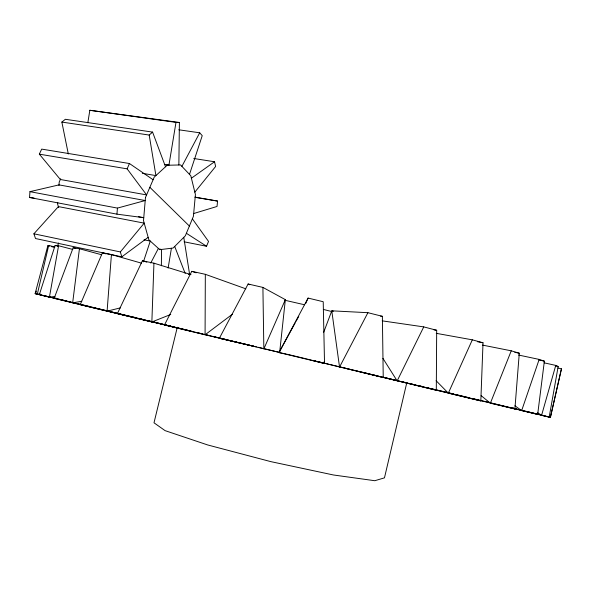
<?xml version="1.0" encoding="UTF-8"?>
<svg xmlns="http://www.w3.org/2000/svg" width="591" height="591" viewBox="0 0 591 591"><rect width="100%" height="100%" fill="white"/><g stroke="black" fill="none" stroke-linecap="round" stroke-linejoin="round"><path stroke-width="0.89" d="M232.337 314.272L205.077 334.794L164.468 325.013L191.78 271.321L205.328 274.313L205.077 334.794L253.502 346.171L250.407 345.425M382.185 320.854L423.747 326.897L436.683 330.28L436.298 390.267L329.298 364.374M161.38 265.765L161.52 249.454L159.725 249.084M178.859 164.978L179.398 122.477L89.832 110.281L87.83 122.78M151.857 321.977L153.941 263.187L142.401 260.779L117.365 313.651L151.857 321.977L170.74 314.471M436.099 380.707L448.325 393.141L480.823 400.905L483.024 342.78L472.32 339.832L436.261 333.331M138.338 216.661L143.761 217.687L116.944 214.156L29.55 197.468L29.942 191.661L59.004 184.887L145.216 200.534L117.432 208.098L29.942 191.661M57.748 202.425L57.623 204.198L58.716 207.559M58.96 185.567L59.211 182.021L60.681 178.77M120.527 307.837L107.089 311.169L80.228 304.675L102.398 252.852L111.426 254.573L107.089 311.169L235.055 341.731M481.118 395.638L490.375 403.18L514.894 409.016L519.282 353.204L511.245 350.818L482.389 345.07M116.944 214.156L117.432 208.098M195 197.121L217.554 201.08L217.037 206.466L193.671 213.536M279.654 352.458L285.35 299.652L262.906 287.411L248.109 283.99L219.379 338.237L279.654 352.458L258.149 347.301M81.743 301.277L72.656 302.836L54.165 298.344L73.166 247.74L79.43 248.752L72.656 302.836L192.636 331.499M518.499 355.028L539.169 359.409L544.37 361.16L537.662 414.409L521.661 410.619L514.938 405.788M179.398 122.477L175.985 122.381L168.915 165.221L164.364 164.483M168.132 268.048L171.42 248.242M544.06 362.815L555.754 365.408L558.163 366.501L549.194 417.098L541.585 415.333L537.751 412.754M58.583 245.753L55.111 245.428L39.324 294.702L49.415 297.184L58.583 245.753L72.848 249.461M557.867 367.994L561.45 368.821L550.398 417.372L383.478 377.339M48.691 245.42L47.841 245.723L35.128 293.616L37.314 294.2L48.691 245.42L54.926 246.986M406.8 382.673L384.468 477.853L374.79 480.719L333.427 474.979L270.811 461.63L207.692 444.957L165.088 430.64L154 422.801L177.3 327.274M541.585 415.333L555.754 365.408M36.376 291.104L35.623 293.72L38.112 294.288M189.504 174.397L202.233 135.664L199.714 132.798L178.792 129.791M143.391 261.872L150.277 241.069L144.005 239.813M521.661 410.619L539.169 359.409M57.445 246.432L58.627 242.975M561.45 368.821L550.398 417.372L548.862 416.367M323.72 332.231L331.78 310.829L367.905 312.691L382.377 316.318L383.234 377.568L313.075 360.48L315.52 361.071M490.375 403.18L511.245 350.818M184.082 241.8L206.547 246.255L208.527 241.424L192.37 218.833M129.459 163.53L41.68 149.102L39.346 154.162L60.348 179.501L146.605 194.904L127.139 168.849L129.459 163.53L153.099 179.753M285.35 299.652L263.845 348.926L262.906 287.411M305.665 303.589L308.096 298.078L323.218 301.72L324.533 363.495L278.989 352.561L308.096 298.078M448.325 393.141L472.32 339.832M423.747 326.897L397.159 380.9L382.916 358.36M367.905 312.691L339.544 367.092L331.78 310.829L333.398 311.228M150.727 263.047L158.388 248.412M181.895 166.352L199.714 132.798M295.227 322.849L278.989 352.561L286.34 354.068M296.106 321.238L298.736 316.421M194.831 192.141L215.626 166.47L214.54 161.757L193.759 158.499M121.812 256.834L120.35 251.936L144.204 223.147L58.406 206.599L33.894 233.807L35.526 238.542L121.812 256.834L148.171 237.338M188.485 274.667L189.489 273.618L183.771 237.36M68.32 154.007L61.856 122.078L149.191 135.058L152.581 132.096L165.517 166.773M61.856 122.078L65.357 119.286L152.581 132.096M191.41 178.216L214.54 161.757M49.415 297.184L54.882 296.468M54.165 298.344L55.99 298.108M37.314 294.2L40.048 293.897M36.952 293.424L35.128 293.616L180.24 328.493M380.538 316.155L382.377 316.318M29.55 197.468L34.108 198.088M89.832 110.281L175.985 122.381M433.942 329.852L436.683 330.28M166.972 164.586L168.797 164.882M195.163 197.35L217.554 201.08M39.346 154.162L127.139 168.849M142.305 173.303L155.913 175.593L149.191 135.058M477.609 341.775L483.024 342.78M165.709 324.924L166.211 325.02L158.129 323.078M514.761 352.288L519.282 353.204M33.894 233.807L120.35 251.936M538.962 359.993L544.37 361.16M555.474 365.895L558.163 366.501M284.965 300.272L304.564 304.764M39.73 294.658L89.972 306.581M167.585 325.338L168.856 325.634M170.119 325.929L170.747 326.077L168.066 325.427M219.379 338.237L256.391 346.887M43.232 295.478L48.817 296.793M49.548 296.963L50.996 297.303M52.451 297.65L54.246 298.071M413.19 384.394L414.417 384.682M59.506 299.312L60.88 299.644M62.343 299.984L66.207 300.908M172.535 326.498L173.688 326.764M403.394 382.074L406.431 382.798M418.458 385.524L422.011 386.425M426.517 387.46L429.169 388.147M430.817 388.531L453.822 394.012M455.957 394.559L468.545 397.595M472.674 398.533L541.038 414.993M287.182 354.268L296.394 356.476M297.229 356.676L306.434 358.892M317.145 361.456L328.493 364.182M338.813 366.649L341.066 367.188M344.383 367.986L352.893 370.025M353.743 370.225L355.235 370.579M362.335 372.278L370.143 374.147M371 374.354L375.3 375.381M376.164 375.588L377.878 375.994M383.293 377.287L388.065 378.425M388.908 378.624L393.074 379.621M393.769 379.784L395.15 380.116M91.642 307.098L107.119 310.777M108.759 311.221L126.6 315.498M128.506 315.963L136.506 317.795M138.383 318.335L143.768 319.628M148.252 320.706L156.135 322.509M213.587 336.56L215.619 337.047M216.387 337.232L220.258 338.163M221.034 338.355L226.479 339.662M235.824 341.916L237.353 342.285M238.121 342.47L241.623 343.312M244.253 343.947L249.528 345.218M196.655 332.467L200.238 333.331M201.132 333.553L202.632 333.915M204.139 334.277L205.646 334.639M206.399 334.824L207.914 335.186M509.841 407.398L511.51 407.805M512.36 408.012L516.615 409.038M517.465 409.245L520.494 409.984M356.72 370.941L480.823 400.905M181.925 328.899L187.872 330.339M525.65 411.233L531.161 412.577M532.011 412.784L536.347 413.84M537.086 414.025L538.556 414.38M411.617 383.899L412.415 384.091M171.863 326.454L173.333 326.808M541.932 415.207L548.98 416.958M47.841 245.723L49.637 246.166M51.424 246.617L54.113 247.282M167.622 325.405L168.634 325.656M323.329 309.418L332.268 311.671M307.298 359.106L324.533 363.495L324.141 361.699M55.111 245.428L57.792 246.122M73.166 247.74L75.825 248.449M79.43 248.752L101.563 254.743M102.398 252.852L105.929 253.842M111.426 254.573L141.404 263.135M142.401 260.779L146.804 262.108M153.941 263.187L190.982 274.645M191.78 271.321L196.123 272.806M205.328 274.313L245.819 288.814M248.109 283.99L249.771 284.759M186.379 233.282L206.547 246.255M513.387 407.945L514.894 409.016M149.855 187.317L189.379 226.043M174.707 246.447L185.168 273.397M145.467 197.549L143.51 220.657L148.851 239.783L159.777 249.668L173.119 248.035L185.33 235.802L193.412 216.336L195.422 194.535L190.804 175.771L180.558 164.941L167.164 165.258L154.221 177.137L145.467 197.549"/></g></svg>
